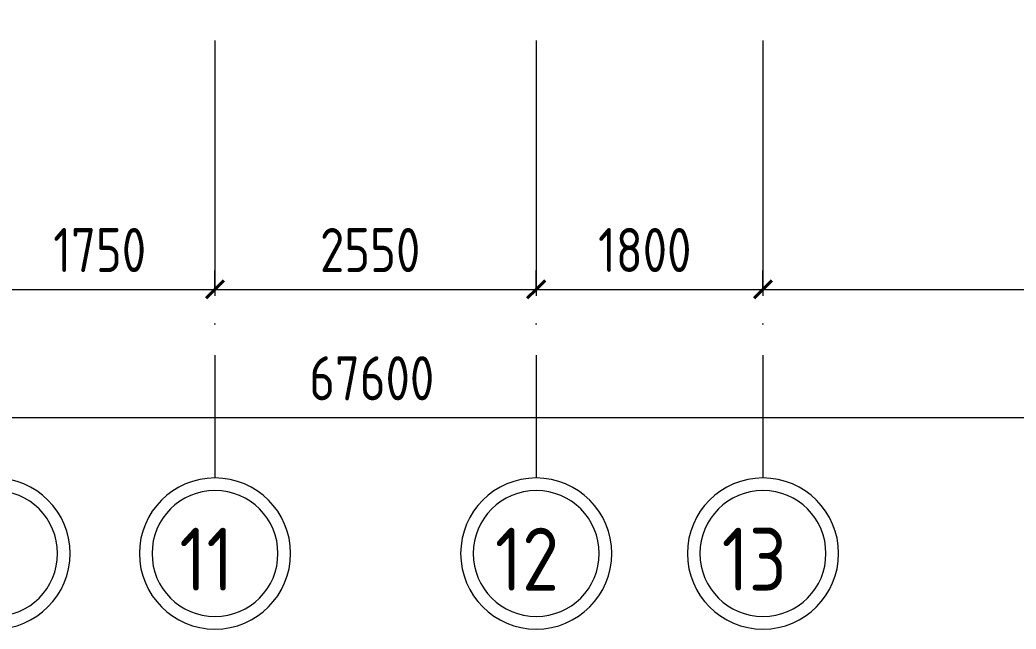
# Model space of a CAD drawing. Header units: millimetres. Extents: x -1073752 to 1436911, y -1379358 to 94781.
# Drawn here: x -1026916 to -1019008, y -932446 to -927609 of the extents above; entities that cross this region are included whole.
import ezdxf

# ---------------------------------------------------------------- set-up
doc = ezdxf.new("R2010")
doc.units = ezdxf.units.MM
doc.linetypes.add('ADSK_Линия сетки', pattern=[25, 20, -2.5, 0, -2.5])
doc.layers.add('Оси', color=252, linetype='Continuous', lineweight=9)
doc.layers.add('Размеры', color=250, linetype='Continuous', lineweight=9)
doc.styles.add('GOST Common_2', font='', dxfattribs={"width": 0.9, "height": 250})
doc.styles.add('GOST Common_4', font='', dxfattribs={"height": 7})
doc.styles.get('GOST Common_2').set_extended_font_data('GOST type B')
doc.styles.get('GOST Common_4').set_extended_font_data('GOST 2.304 type A')

# ---------------------------------------------------------------- blocks, each defined once
blk = doc.blocks.new('1 этаж')
at = {"layer": 'Оси', "color": 251, "linetype": 'ADSK_Линия сетки', "ltscale": 100, "true_color": 0x636466}
for p, q in [((-32955.8, 32206.9), (-32955.8, -33769.9)), ((-30405.8, 32206.9), (-30405.8, -33769.9)), ((-28605.8, 32206.9), (-28605.8, -33769.9))]:
    blk.add_line(p, q, dxfattribs=at)
at = {"layer": 'Оси', "color": 251, "lineweight": 20, "true_color": 0x636466}
for centre, radius, start, end in [((-34705.8, -34369.9), 600, 0, 180), ((-32955.8, -34369.9), 600, 0, 180), ((-30405.8, -34369.9), 600, 0, 180), ((-28605.8, -34369.9), 600, 0, 180), ((-34705.8, -34369.9), 500, 0, 180), ((-32955.8, -34369.9), 500, 0, 180), ((-30405.8, -34369.9), 500, 0, 180), ((-28605.8, -34369.9), 500, 0, 180), ((-34705.8, -34369.9), 600, 180, 0), ((-34705.8, -34369.9), 500, 180, 0), ((-32955.8, -34369.9), 600, 180, 0), ((-32955.8, -34369.9), 500, 180, 0), ((-30405.8, -34369.9), 600, 180, 0), ((-30405.8, -34369.9), 500, 180, 0), ((-28605.8, -34369.9), 600, 180, 0), ((-28605.8, -34369.9), 500, 180, 0)]:
    blk.add_arc(centre, radius, start, end, dxfattribs=at)
at = {"layer": 'Размеры', "color": 251, "lineweight": 20, "true_color": 0x636466}
for p, q in [((-32955.8, -32272.5), (-32955.8, -32122.5)), ((-32955.8, -32272.5), (-32955.8, -32122.5)), ((-30405.8, -32272.5), (-30405.8, -32122.5)), ((-30405.8, -32272.5), (-30405.8, -32122.5)), ((-28605.8, -32272.5), (-28605.8, -32122.5)), ((-28605.8, -32272.5), (-28605.8, -32122.5)), ((-34705.8, -32272.5), (-32955.8, -32272.5)), ((-32955.8, -32272.5), (-32955.8, -32322.5)), ((-32955.8, -32272.5), (-30405.8, -32272.5)), ((-32955.8, -32272.5), (-32955.8, -32322.5)), ((-30405.8, -32272.5), (-30405.8, -32322.5)), ((-30405.8, -32272.5), (-28605.8, -32272.5)), ((-30405.8, -32272.5), (-30405.8, -32322.5)), ((-28605.8, -32272.5), (-28605.8, -32322.5)), ((-28605.8, -32272.5), (-22655.8, -32272.5)), ((-28605.8, -32272.5), (-28605.8, -32322.5)), ((-65605.8, -33290.8), (2294.2, -33290.8))]:
    blk.add_line(p, q, dxfattribs=at)
at = {"layer": 'Размеры', "color": 251, "lineweight": 40, "true_color": 0x636466}
for p, q in [((-32955.8, -32272.5), (-32885.1, -32201.8)), ((-32955.8, -32272.5), (-32885.1, -32201.8)), ((-30405.8, -32272.5), (-30335.1, -32201.8)), ((-30405.8, -32272.5), (-30335.1, -32201.8)), ((-28605.8, -32272.5), (-28535.1, -32201.8)), ((-28605.8, -32272.5), (-28535.1, -32201.8)), ((-32955.8, -32272.5), (-33026.5, -32343.2)), ((-32955.8, -32272.5), (-33026.5, -32343.2)), ((-30405.8, -32272.5), (-30476.5, -32343.2)), ((-30405.8, -32272.5), (-30476.5, -32343.2)), ((-28605.8, -32272.5), (-28676.5, -32343.2)), ((-28605.8, -32272.5), (-28676.5, -32343.2))]:
    blk.add_line(p, q, dxfattribs=at)
at = {"layer": 'Оси', "color": 251, "true_color": 0x636466, "style": 'GOST Common_2', "width": 0.9}
for s, p in [('11', (-33238.5, -34665.3)), ('12', (-30733, -34665.3)), ('13', (-28933, -34665.3))]:
    blk.add_text(s, height=500, dxfattribs=at).set_placement(p)
at = {"layer": 'Размеры', "color": 251, "lineweight": 20, "true_color": 0x636466, "char_height": 350, "attachment_point": 1, "line_spacing_factor": 1.022761, "style": 'GOST Common_4'}
for s, insert, width in [('1750', (-34239.5, -31785.1), 980.828), ('2550', (-32122.3, -31785.1), 1059.58), ('1800', (-29914.5, -31785.1), 980.828), ('67600', (-32207.7, -32803.4), 1324.476)]:
    blk.add_mtext(s, dxfattribs=dict(at, insert=insert, width=width))

msp = doc.modelspace()

# ---------------------------------------------------------------- block references
msp.add_blockref('1 этаж', (-992411.4, -897475.7))

doc.saveas('drawing.dxf')
